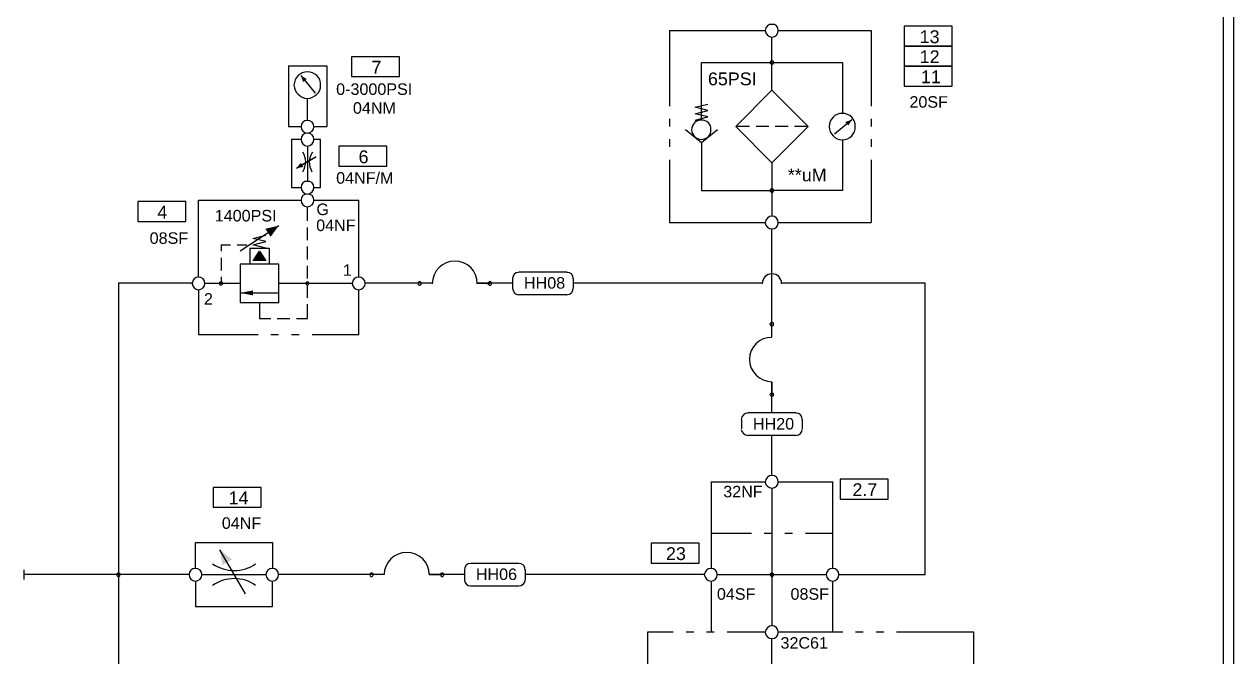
# Model space of a CAD drawing. Header units: millimetres. Extents: x 0 to 33, y 15 to 36.
# Drawn here: x 21.16 to 32.97, y 22.65 to 28.83 of the extents above; entities that cross this region are included whole.
import ezdxf

# ---------------------------------------------------------------- set-up
doc = ezdxf.new("R2010")
doc.units = ezdxf.units.MM
doc.styles.add('PDF Arial', font='arial.ttf')

# ---------------------------------------------------------------- blocks, each defined once
blk = doc.blocks.new('012309-1HS_1')
at = {"transparency": 33554687}
for points in [[(23.917, 28.297), (23.881, 28.267), (23.859, 28.331)], [(29.208, 27.841), (29.178, 27.877), (29.242, 27.899)], [(23.883, 27.437), (23.859, 27.478), (23.816, 27.426)], [(23.564, 26.754), (23.512, 26.833), (23.643, 26.863)], [(23.393, 26.519), (23.518, 26.519), (23.455, 26.613)], [(23.393, 26.181), (23.393, 26.231), (23.268, 26.206)], [(23.093, 23.546), (23.186, 23.6), (23.068, 23.696)]]:
    blk.add_hatch(color=256, dxfattribs=at).paths.add_polyline_path(points)
at = {"color": 4, "transparency": 33554687}
for points in [[(32.974, 14.98), (32.974, 36.007)], [(32.874, 15.08), (32.874, 35.908)]]:
    blk.add_lwpolyline(points, dxfattribs=at)
at = {"color": 6, "transparency": 33554687}
for points in [[(27.461, 28.772), (27.461, 28.033)], [(27.461, 28.772), (28.4, 28.772)], [(28.525, 28.772), (29.432, 28.772)], [(29.432, 28.772), (29.432, 28.033)], [(23.737, 28.427), (24.112, 28.427), (24.112, 27.833)], [(23.737, 28.427), (23.737, 27.833)], [(27.461, 27.908), (27.461, 27.833)], [(29.432, 27.908), (29.432, 27.833)], [(23.737, 27.833), (23.862, 27.833)], [(23.987, 27.833), (24.112, 27.833)], [(23.862, 27.707), (23.768, 27.707), (23.768, 27.238), (23.862, 27.238)], [(23.987, 27.238), (24.05, 27.238), (24.05, 27.707), (23.987, 27.707)], [(27.461, 27.708), (27.461, 27.633)], [(29.432, 27.708), (29.432, 27.633)], [(27.461, 27.508), (27.461, 26.894), (28.4, 26.894)], [(29.432, 27.508), (29.432, 26.894)], [(22.86, 26.362), (22.86, 27.113), (23.862, 27.113)], [(23.987, 27.113), (24.425, 27.113)], [(24.426, 26.362), (24.425, 27.113)], [(28.525, 26.894), (29.432, 26.894)], [(22.86, 26.237), (22.86, 25.798), (23.442, 25.798)], [(23.968, 25.798), (24.425, 25.798), (24.426, 26.237)], [(23.567, 25.798), (23.642, 25.798)], [(23.768, 25.798), (23.843, 25.798)], [(27.868, 24.36), (27.868, 23.515)], [(27.868, 24.36), (28.4, 24.36)], [(28.525, 24.36), (29.057, 24.36)], [(29.057, 23.515), (29.057, 24.36)], [(22.83, 23.515), (22.83, 23.765), (23.581, 23.765), (23.581, 23.515)], [(27.868, 23.859), (28.262, 23.859)], [(28.387, 23.859), (28.462, 23.859)], [(28.587, 23.859), (28.662, 23.859)], [(28.788, 23.859), (29.057, 23.859)], [(22.83, 23.39), (22.83, 23.139), (23.581, 23.139), (23.581, 23.39)], [(27.868, 23.39), (27.868, 22.889)], [(29.057, 22.889), (29.057, 23.39)], [(27.868, 23.108), (27.868, 22.889)], [(27.247, 22.889), (27.245, 22.166)], [(27.498, 22.889), (27.247, 22.889)], [(27.698, 22.889), (27.623, 22.889)], [(27.898, 22.889), (27.823, 22.889)], [(28.4, 22.889), (28.024, 22.889)], [(29.154, 22.889), (28.525, 22.889)], [(29.354, 22.889), (29.279, 22.889)], [(29.554, 22.889), (29.479, 22.889)], [(30.433, 22.291), (30.433, 22.889), (29.679, 22.889)]]:
    blk.add_lwpolyline(points, dxfattribs=at)
at = {"color": 7, "true_color": 0xfafafa, "transparency": 33554687}
for points in [[(29.753, 28.618), (30.223, 28.618), (30.223, 28.813), (29.753, 28.813), (29.753, 28.618)], [(29.753, 28.422), (30.223, 28.422), (30.223, 28.618), (29.753, 28.618), (29.753, 28.422)], [(24.354, 28.32), (24.824, 28.32), (24.824, 28.515), (24.354, 28.515), (24.354, 28.32)], [(29.753, 28.226), (30.223, 28.226), (30.223, 28.422), (29.753, 28.422), (29.753, 28.226)], [(24.229, 27.444), (24.698, 27.444), (24.698, 27.639), (24.229, 27.639), (24.229, 27.444)], [(22.265, 26.903), (22.735, 26.903), (22.735, 27.098), (22.265, 27.098), (22.265, 26.903)], [(26.46, 26.409), (25.99, 26.409)], [(25.927, 26.347), (25.927, 26.253)], [(26.522, 26.253), (26.522, 26.347)], [(25.99, 26.19), (26.46, 26.19)], [(28.165, 24.97), (28.165, 24.876)], [(28.697, 25.033), (28.227, 25.033)], [(28.76, 24.876), (28.76, 24.97)], [(28.227, 24.814), (28.697, 24.814)], [(29.128, 24.19), (29.597, 24.19), (29.597, 24.385), (29.128, 24.385), (29.128, 24.19)], [(23.002, 24.11), (23.471, 24.11), (23.471, 24.305), (23.002, 24.305), (23.002, 24.11)], [(27.281, 23.564), (27.751, 23.564), (27.751, 23.76), (27.281, 23.76), (27.281, 23.564)], [(25.99, 23.562), (25.521, 23.562)], [(21.156, 23.405), (21.156, 23.499)], [(25.458, 23.499), (25.458, 23.405)], [(26.053, 23.405), (26.053, 23.499)], [(25.521, 23.343), (25.99, 23.343)]]:
    blk.add_lwpolyline(points, dxfattribs=at)
at = {"color": 1, "transparency": 33554687}
for points in [[(28.462, 28.187), (28.462, 28.709)], [(27.774, 27.897), (27.774, 28.459), (28.462, 28.459)], [(28.462, 28.459), (29.151, 28.459), (29.151, 27.962)], [(27.774, 27.677), (27.774, 27.207), (28.462, 27.207)], [(29.151, 27.704), (29.151, 27.207), (28.462, 27.207)], [(28.462, 27.479), (28.462, 26.957)], [(28.462, 25.776), (28.462, 26.832)], [(25.145, 26.3), (24.488, 26.3)], [(25.145, 26.3), (25.02, 26.3)], [(25.927, 26.3), (25.584, 26.3)], [(25.584, 26.3), (25.709, 26.3)], [(28.368, 26.3), (26.522, 26.3)], [(28.462, 26.151), (28.462, 26.276)], [(29.957, 26.3), (28.556, 26.3)], [(29.119, 23.452), (29.957, 23.452), (29.957, 26.3)], [(28.462, 25.033), (28.462, 25.338)], [(28.462, 25.338), (28.462, 25.213)], [(28.462, 24.423), (28.462, 24.814)], [(28.462, 24.297), (28.462, 22.952)], [(24.676, 23.452), (23.643, 23.452)], [(24.676, 23.452), (24.551, 23.452)], [(25.458, 23.452), (25.114, 23.452)], [(25.114, 23.452), (25.239, 23.452)], [(27.805, 23.452), (26.053, 23.452)], [(27.93, 23.452), (28.994, 23.452)], [(28.462, 22.232), (28.462, 22.827)]]:
    blk.add_lwpolyline(points, dxfattribs=at)
at = {"transparency": 33554687}
for points in [[(23.859, 28.331), (23.999, 28.16)], [(28.108, 27.833), (28.462, 28.187)], [(28.816, 27.833), (28.462, 28.187)], [(23.924, 27.895), (23.924, 28.11)], [(27.836, 27.99), (27.711, 28.021), (27.836, 28.052)], [(27.711, 27.958), (27.836, 27.99)], [(27.836, 27.927), (27.711, 27.958)], [(27.711, 27.896), (27.836, 27.927)], [(29.242, 27.899), (29.072, 27.759)], [(27.617, 27.802), (27.774, 27.677), (27.93, 27.802)], [(28.108, 27.833), (28.462, 27.479)], [(28.243, 27.833), (28.108, 27.833)], [(28.431, 27.833), (28.306, 27.833)], [(28.462, 27.479), (28.816, 27.833)], [(28.619, 27.833), (28.493, 27.833)], [(28.816, 27.833), (28.681, 27.833)], [(23.816, 27.426), (24.007, 27.536)], [(24.007, 27.536), (23.87, 27.457)], [(23.924, 27.645), (23.924, 27.301)], [(23.643, 26.863), (23.267, 26.613)], [(23.518, 26.707), (23.392, 26.738), (23.518, 26.769)], [(23.361, 26.644), (23.361, 26.487)], [(23.361, 26.644), (23.549, 26.644)], [(23.518, 26.644), (23.392, 26.675), (23.518, 26.707)], [(23.392, 26.519), (23.455, 26.613)], [(23.455, 26.613), (23.518, 26.519)], [(23.549, 26.644), (23.549, 26.487)], [(23.643, 26.487), (23.267, 26.487)], [(23.267, 26.487), (23.267, 26.111)], [(23.643, 26.111), (23.643, 26.487)], [(22.923, 26.3), (23.267, 26.3)], [(23.643, 26.3), (24.363, 26.3)], [(23.267, 26.206), (23.643, 26.206)], [(23.267, 26.111), (23.643, 26.111)], [(23.317, 23.266), (23.068, 23.696)], [(22.892, 23.452), (23.518, 23.452)]]:
    blk.add_lwpolyline(points, dxfattribs=at)
at = {"color": 40, "transparency": 33554687}
for points in [[(23.924, 26.909), (23.924, 27.05)], [(23.924, 26.722), (23.924, 26.847)], [(23.924, 26.534), (23.924, 26.659)], [(23.924, 26.346), (23.924, 26.471)], [(23.924, 26.158), (23.924, 26.284)], [(23.455, 26.111), (23.455, 25.955)], [(23.924, 25.955), (23.924, 26.096)], [(23.456, 25.955), (23.565, 25.955)], [(23.627, 25.955), (23.753, 25.955)], [(23.815, 25.955), (23.924, 25.955)]]:
    blk.add_lwpolyline(points, dxfattribs=at)
at = {"color": 2, "transparency": 33554687}
for points in [[(23.08, 26.675), (23.08, 26.613)], [(23.08, 26.675), (23.173, 26.675)], [(23.236, 26.675), (23.33, 26.675)], [(23.08, 26.55), (23.08, 26.425)], [(23.08, 26.362), (23.08, 26.3)]]:
    blk.add_lwpolyline(points, dxfattribs=at)
at = {"color": 140, "transparency": 33554687}
for points in [[(22.797, 26.3), (22.079, 26.3), (22.079, 21.481)], [(22.079, 23.452), (21.156, 23.452)], [(22.767, 23.452), (22.079, 23.452)]]:
    blk.add_lwpolyline(points, dxfattribs=at)
at = {"transparency": 33554687}
for points, knots in [([(28.521, 28.771), (28.525, 28.737), (28.497, 28.709), (28.461, 28.706), (28.428, 28.709), (28.4, 28.737), (28.396, 28.771), (28.4, 28.807), (28.428, 28.835), (28.461, 28.831), (28.497, 28.835), (28.525, 28.807), (28.521, 28.771)], [0, 0, 0, 0, 1, 1, 1, 2, 2, 2, 3, 3, 3, 4, 4, 4, 4]), ([(24.052, 28.236), (24.054, 28.168), (23.996, 28.111), (23.922, 28.106), (23.853, 28.111), (23.796, 28.168), (23.792, 28.236), (23.796, 28.311), (23.853, 28.369), (23.922, 28.366), (23.996, 28.369), (24.054, 28.311), (24.052, 28.236)], [0, 0, 0, 0, 1, 1, 1, 2, 2, 2, 3, 3, 3, 4, 4, 4, 4]), ([(28.476, 28.456), (28.48, 28.469), (28.472, 28.477), (28.461, 28.476), (28.453, 28.477), (28.445, 28.469), (28.441, 28.456)], [0, 0, 0, 0, 1, 1, 1, 2, 2, 2, 2]), ([(28.441, 28.456), (28.445, 28.449), (28.453, 28.442), (28.461, 28.441), (28.472, 28.442), (28.48, 28.449), (28.476, 28.456)], [0, 0, 0, 0, 1, 1, 1, 2, 2, 2, 2]), ([(23.987, 27.831), (23.987, 27.798), (23.959, 27.77), (23.922, 27.766), (23.89, 27.77), (23.862, 27.798), (23.862, 27.831), (23.862, 27.867), (23.89, 27.895), (23.922, 27.891), (23.959, 27.895), (23.987, 27.867), (23.987, 27.831)], [0, 0, 0, 0, 1, 1, 1, 2, 2, 2, 3, 3, 3, 4, 4, 4, 4]), ([(27.866, 27.801), (27.869, 27.749), (27.826, 27.707), (27.771, 27.706), (27.721, 27.707), (27.679, 27.749), (27.676, 27.801), (27.679, 27.855), (27.721, 27.897), (27.771, 27.896), (27.826, 27.897), (27.869, 27.855), (27.866, 27.801)], [0, 0, 0, 0, 1, 1, 1, 2, 2, 2, 3, 3, 3, 4, 4, 4, 4]), ([(29.276, 27.831), (29.28, 27.762), (29.222, 27.704), (29.146, 27.701), (29.079, 27.704), (29.022, 27.762), (29.021, 27.831), (29.022, 27.905), (29.079, 27.962), (29.146, 27.961), (29.222, 27.962), (29.28, 27.905), (29.276, 27.831)], [0, 0, 0, 0, 1, 1, 1, 2, 2, 2, 3, 3, 3, 4, 4, 4, 4]), ([(23.987, 27.706), (23.987, 27.673), (23.959, 27.645), (23.922, 27.641), (23.89, 27.645), (23.862, 27.673), (23.862, 27.706), (23.862, 27.742), (23.89, 27.77), (23.922, 27.766), (23.959, 27.77), (23.987, 27.742), (23.987, 27.706)], [0, 0, 0, 0, 1, 1, 1, 2, 2, 2, 3, 3, 3, 4, 4, 4, 4]), ([(23.987, 27.236), (23.987, 27.204), (23.959, 27.176), (23.922, 27.171), (23.89, 27.176), (23.862, 27.204), (23.862, 27.236), (23.862, 27.273), (23.89, 27.301), (23.922, 27.296), (23.959, 27.301), (23.987, 27.273), (23.987, 27.236)], [0, 0, 0, 0, 1, 1, 1, 2, 2, 2, 3, 3, 3, 4, 4, 4, 4]), ([(28.476, 27.206), (28.48, 27.217), (28.472, 27.225), (28.461, 27.221), (28.453, 27.225), (28.445, 27.217), (28.441, 27.206)], [0, 0, 0, 0, 1, 1, 1, 2, 2, 2, 2]), ([(28.441, 27.206), (28.445, 27.198), (28.453, 27.19), (28.461, 27.186), (28.472, 27.19), (28.48, 27.198), (28.476, 27.206)], [0, 0, 0, 0, 1, 1, 1, 2, 2, 2, 2]), ([(23.987, 27.111), (23.987, 27.079), (23.959, 27.051), (23.922, 27.046), (23.89, 27.051), (23.862, 27.079), (23.862, 27.111), (23.862, 27.148), (23.89, 27.176), (23.922, 27.171), (23.959, 27.176), (23.987, 27.148), (23.987, 27.111)], [0, 0, 0, 0, 1, 1, 1, 2, 2, 2, 3, 3, 3, 4, 4, 4, 4]), ([(28.521, 26.891), (28.525, 26.86), (28.497, 26.832), (28.461, 26.831), (28.428, 26.832), (28.4, 26.86), (28.396, 26.891), (28.4, 26.929), (28.428, 26.957), (28.461, 26.956), (28.497, 26.957), (28.525, 26.929), (28.521, 26.891)], [0, 0, 0, 0, 1, 1, 1, 2, 2, 2, 3, 3, 3, 4, 4, 4, 4]), ([(22.922, 26.296), (22.923, 26.266), (22.895, 26.238), (22.857, 26.236), (22.826, 26.238), (22.798, 26.266), (22.797, 26.296), (22.798, 26.335), (22.826, 26.363), (22.857, 26.361), (22.895, 26.363), (22.923, 26.335), (22.922, 26.296)], [0, 0, 0, 0, 1, 1, 1, 2, 2, 2, 3, 3, 3, 4, 4, 4, 4]), ([(24.487, 26.296), (24.488, 26.266), (24.46, 26.238), (24.422, 26.236), (24.391, 26.238), (24.363, 26.266), (24.362, 26.296), (24.363, 26.335), (24.391, 26.363), (24.422, 26.361), (24.46, 26.363), (24.488, 26.335), (24.487, 26.296)], [0, 0, 0, 0, 1, 1, 1, 2, 2, 2, 3, 3, 3, 4, 4, 4, 4]), ([(23.077, 26.311), (23.071, 26.316), (23.064, 26.309), (23.062, 26.296), (23.064, 26.291), (23.071, 26.284), (23.077, 26.281)], [0, 0, 0, 0, 1, 1, 1, 2, 2, 2, 2]), ([(23.077, 26.281), (23.089, 26.284), (23.096, 26.291), (23.092, 26.296), (23.096, 26.309), (23.089, 26.316), (23.077, 26.311)], [0, 0, 0, 0, 1, 1, 1, 2, 2, 2, 2]), ([(23.922, 26.311), (23.916, 26.316), (23.909, 26.309), (23.907, 26.296), (23.909, 26.291), (23.916, 26.284), (23.922, 26.281)], [0, 0, 0, 0, 1, 1, 1, 2, 2, 2, 2]), ([(23.922, 26.281), (23.933, 26.284), (23.94, 26.291), (23.937, 26.296), (23.94, 26.309), (23.933, 26.316), (23.922, 26.311)], [0, 0, 0, 0, 1, 1, 1, 2, 2, 2, 2]), ([(25.037, 26.296), (25.038, 26.31), (25.03, 26.318), (25.017, 26.316), (25.011, 26.318), (25.003, 26.31), (25.002, 26.296)], [0, 0, 0, 0, 1, 1, 1, 2, 2, 2, 2]), ([(25.002, 26.296), (25.003, 26.29), (25.011, 26.283), (25.017, 26.281), (25.03, 26.283), (25.038, 26.29), (25.037, 26.296)], [0, 0, 0, 0, 1, 1, 1, 2, 2, 2, 2]), ([(25.721, 26.296), (25.726, 26.31), (25.718, 26.318), (25.707, 26.316), (25.699, 26.318), (25.691, 26.31), (25.687, 26.296)], [0, 0, 0, 0, 1, 1, 1, 2, 2, 2, 2]), ([(25.687, 26.296), (25.691, 26.29), (25.699, 26.283), (25.707, 26.281), (25.718, 26.283), (25.726, 26.29), (25.721, 26.296)], [0, 0, 0, 0, 1, 1, 1, 2, 2, 2, 2]), ([(28.461, 25.916), (28.453, 25.919), (28.445, 25.911), (28.441, 25.896), (28.445, 25.891), (28.453, 25.884), (28.461, 25.881)], [0, 0, 0, 0, 1, 1, 1, 2, 2, 2, 2]), ([(28.461, 25.881), (28.472, 25.884), (28.48, 25.891), (28.476, 25.896), (28.48, 25.911), (28.472, 25.919), (28.461, 25.916)], [0, 0, 0, 0, 1, 1, 1, 2, 2, 2, 2]), ([(28.461, 25.227), (28.453, 25.23), (28.445, 25.222), (28.441, 25.212), (28.445, 25.203), (28.453, 25.195), (28.461, 25.192)], [0, 0, 0, 0, 1, 1, 1, 2, 2, 2, 2]), ([(28.461, 25.192), (28.472, 25.195), (28.48, 25.203), (28.476, 25.212), (28.48, 25.222), (28.472, 25.23), (28.461, 25.227)], [0, 0, 0, 0, 1, 1, 1, 2, 2, 2, 2]), ([(28.521, 24.357), (28.525, 24.326), (28.497, 24.298), (28.461, 24.297), (28.428, 24.298), (28.4, 24.326), (28.396, 24.357), (28.4, 24.395), (28.428, 24.423), (28.461, 24.422), (28.497, 24.423), (28.525, 24.395), (28.521, 24.357)], [0, 0, 0, 0, 1, 1, 1, 2, 2, 2, 3, 3, 3, 4, 4, 4, 4]), ([(22.092, 23.452), (22.097, 23.462), (22.089, 23.47), (22.077, 23.467), (22.069, 23.47), (22.062, 23.462), (22.057, 23.452)], [0, 0, 0, 0, 1, 1, 1, 2, 2, 2, 2]), ([(22.057, 23.452), (22.062, 23.443), (22.069, 23.435), (22.077, 23.432), (22.089, 23.435), (22.097, 23.443), (22.092, 23.452)], [0, 0, 0, 0, 1, 1, 1, 2, 2, 2, 2]), ([(22.892, 23.452), (22.893, 23.418), (22.865, 23.39), (22.827, 23.387), (22.795, 23.39), (22.767, 23.418), (22.767, 23.452), (22.767, 23.487), (22.795, 23.515), (22.827, 23.512), (22.865, 23.515), (22.893, 23.487), (22.892, 23.452)], [0, 0, 0, 0, 1, 1, 1, 2, 2, 2, 3, 3, 3, 4, 4, 4, 4]), ([(23.642, 23.452), (23.644, 23.418), (23.616, 23.39), (23.577, 23.387), (23.546, 23.39), (23.518, 23.418), (23.517, 23.452), (23.518, 23.487), (23.546, 23.515), (23.577, 23.512), (23.616, 23.515), (23.644, 23.487), (23.642, 23.452)], [0, 0, 0, 0, 1, 1, 1, 2, 2, 2, 3, 3, 3, 4, 4, 4, 4]), ([(24.567, 23.452), (24.569, 23.462), (24.561, 23.47), (24.547, 23.467), (24.541, 23.47), (24.533, 23.462), (24.532, 23.452)], [0, 0, 0, 0, 1, 1, 1, 2, 2, 2, 2]), ([(24.532, 23.452), (24.533, 23.443), (24.541, 23.435), (24.547, 23.432), (24.561, 23.435), (24.569, 23.443), (24.567, 23.452)], [0, 0, 0, 0, 1, 1, 1, 2, 2, 2, 2]), ([(25.257, 23.452), (25.257, 23.462), (25.249, 23.47), (25.237, 23.467), (25.23, 23.47), (25.222, 23.462), (25.222, 23.452)], [0, 0, 0, 0, 1, 1, 1, 2, 2, 2, 2]), ([(25.222, 23.452), (25.222, 23.443), (25.23, 23.435), (25.237, 23.432), (25.249, 23.435), (25.257, 23.443), (25.257, 23.452)], [0, 0, 0, 0, 1, 1, 1, 2, 2, 2, 2]), ([(27.926, 23.452), (27.93, 23.418), (27.902, 23.39), (27.866, 23.387), (27.833, 23.39), (27.805, 23.418), (27.801, 23.452), (27.805, 23.487), (27.833, 23.515), (27.866, 23.512), (27.902, 23.515), (27.93, 23.487), (27.926, 23.452)], [0, 0, 0, 0, 1, 1, 1, 2, 2, 2, 3, 3, 3, 4, 4, 4, 4]), ([(28.476, 23.452), (28.48, 23.462), (28.472, 23.47), (28.461, 23.467), (28.453, 23.47), (28.445, 23.462), (28.441, 23.452)], [0, 0, 0, 0, 1, 1, 1, 2, 2, 2, 2]), ([(28.441, 23.452), (28.445, 23.443), (28.453, 23.435), (28.461, 23.432), (28.472, 23.435), (28.48, 23.443), (28.476, 23.452)], [0, 0, 0, 0, 1, 1, 1, 2, 2, 2, 2]), ([(29.116, 23.452), (29.119, 23.418), (29.091, 23.39), (29.056, 23.387), (29.022, 23.39), (28.994, 23.418), (28.991, 23.452), (28.994, 23.487), (29.022, 23.515), (29.056, 23.512), (29.091, 23.515), (29.119, 23.487), (29.116, 23.452)], [0, 0, 0, 0, 1, 1, 1, 2, 2, 2, 3, 3, 3, 4, 4, 4, 4]), ([(28.521, 22.887), (28.525, 22.855), (28.497, 22.827), (28.461, 22.827), (28.428, 22.827), (28.4, 22.855), (28.396, 22.887), (28.4, 22.924), (28.428, 22.952), (28.461, 22.952), (28.497, 22.952), (28.525, 22.924), (28.521, 22.887)], [0, 0, 0, 0, 1, 1, 1, 2, 2, 2, 3, 3, 3, 4, 4, 4, 4])]:
    blk.add_open_spline(points, degree=3, knots=knots, dxfattribs=at)
for points in [[(23.877, 27.391), (23.917, 27.451), (23.917, 27.526), (23.877, 27.581)], [(23.972, 27.581), (23.932, 27.526), (23.932, 27.451), (23.967, 27.391)], [(22.997, 23.557), (23.125, 23.47), (23.294, 23.47), (23.417, 23.557)], [(23.417, 23.347), (23.294, 23.435), (23.125, 23.436), (22.997, 23.347)]]:
    blk.add_open_spline(points, degree=3, dxfattribs=at)
at = {"color": 1, "transparency": 33554687}
for points in [[(25.582, 26.296), (25.584, 26.421), (25.486, 26.519), (25.362, 26.516), (25.244, 26.519), (25.146, 26.421), (25.142, 26.296)], [(28.556, 26.296), (28.556, 26.352), (28.514, 26.394), (28.461, 26.391), (28.41, 26.394), (28.368, 26.352), (28.366, 26.296)], [(28.461, 25.771), (28.341, 25.776), (28.243, 25.678), (28.241, 25.557), (28.243, 25.436), (28.341, 25.338), (28.461, 25.337)], [(25.112, 23.452), (25.114, 23.574), (25.016, 23.672), (24.892, 23.667), (24.774, 23.672), (24.676, 23.574), (24.672, 23.452)]]:
    blk.add_open_spline(points, degree=3, knots=[0, 0, 0, 0, 1, 1, 1, 2, 2, 2, 2], dxfattribs=at)
at = {"color": 7, "true_color": 0xfafafa, "transparency": 33554687}
for points in [[(25.986, 26.406), (25.956, 26.41), (25.928, 26.382), (25.926, 26.346)], [(26.521, 26.346), (26.523, 26.382), (26.495, 26.41), (26.456, 26.406)], [(25.926, 26.251), (25.928, 26.219), (25.956, 26.191), (25.986, 26.186)], [(26.456, 26.186), (26.495, 26.191), (26.523, 26.219), (26.521, 26.251)], [(28.226, 25.032), (28.193, 25.033), (28.165, 25.005), (28.161, 24.967)], [(28.756, 24.967), (28.76, 25.005), (28.732, 25.033), (28.696, 25.032)], [(28.161, 24.872), (28.165, 24.842), (28.193, 24.814), (28.226, 24.812)], [(28.696, 24.812), (28.732, 24.814), (28.76, 24.842), (28.756, 24.872)], [(25.517, 23.562), (25.486, 23.562), (25.458, 23.534), (25.457, 23.497)], [(26.051, 23.497), (26.053, 23.534), (26.025, 23.562), (25.986, 23.562)], [(25.457, 23.402), (25.458, 23.371), (25.486, 23.343), (25.517, 23.342)], [(25.986, 23.342), (26.025, 23.343), (26.053, 23.371), (26.051, 23.402)]]:
    blk.add_open_spline(points, degree=3, dxfattribs=at)
at = {"color": 7, "true_color": 0xfafafa, "attachment_point": 7, "style": 'PDF Arial'}
for s, insert, char_height in [('\\W1.000840;13', (29.905, 28.646), 0.1251), ('\\W1.001426;12', (29.905, 28.452), 0.1251), ('\\W1.002074;7', (24.549, 28.35), 0.1251), ('\\W1.000944;11', (29.917, 28.256), 0.1251), ('\\W1.000950;0-3000PSI', (24.204, 28.14), 0.11259), ('\\W1.000870;65PSI', (27.836, 28.234), 0.1251), ('\\W1.000580;20SF', (29.805, 28.015), 0.11259), ('\\W1.000870;04NM', (24.368, 27.956), 0.11259), ('\\W0.998941;6', (24.423, 27.472), 0.1251), ('\\W1.000668;**uM', (28.617, 27.295), 0.1251), ('\\W1.000839;04NF/M', (24.204, 27.272), 0.11259), ('\\W0.999963;G', (24.011, 26.965), 0.11259), ('\\W1.000981;4', (22.457, 26.933), 0.1251), ('\\W1.000990;1400PSI', (23.018, 26.903), 0.11259), ('\\W1.000710;04NF', (24.009, 26.809), 0.11259), ('\\W1.000779;08SF', (22.382, 26.684), 0.11259), ('\\W1.000949;1', (24.27, 26.373), 0.11259), ('\\W1.000790;HH08', (26.039, 26.246), 0.11259), ('\\W1.001005;2', (22.912, 26.091), 0.11259), ('\\W1.000951;HH20', (28.276, 24.869), 0.11259), ('\\W1.001086;2.7', (29.248, 24.22), 0.1251), ('\\W1.000773;14', (23.153, 24.14), 0.1251), ('\\W1.000807;32NF', (27.986, 24.206), 0.11259), ('\\W1.000710;04NF', (23.087, 23.898), 0.11259), ('\\W1.000433;23', (27.426, 23.593), 0.1251), ('\\W1.000575;HH06', (25.569, 23.398), 0.11259), ('\\W1.000779;04SF', (27.924, 23.205), 0.11259), ('\\W1.000779;08SF', (28.643, 23.205), 0.11259), ('\\W1.000955;32C61', (28.545, 22.727), 0.11259)]:
    blk.add_mtext(s, dxfattribs=dict(at, insert=insert, char_height=char_height))

msp = doc.modelspace()

# ---------------------------------------------------------------- block references
msp.add_blockref('012309-1HS_1', (0, 0))

doc.saveas('drawing.dxf')
